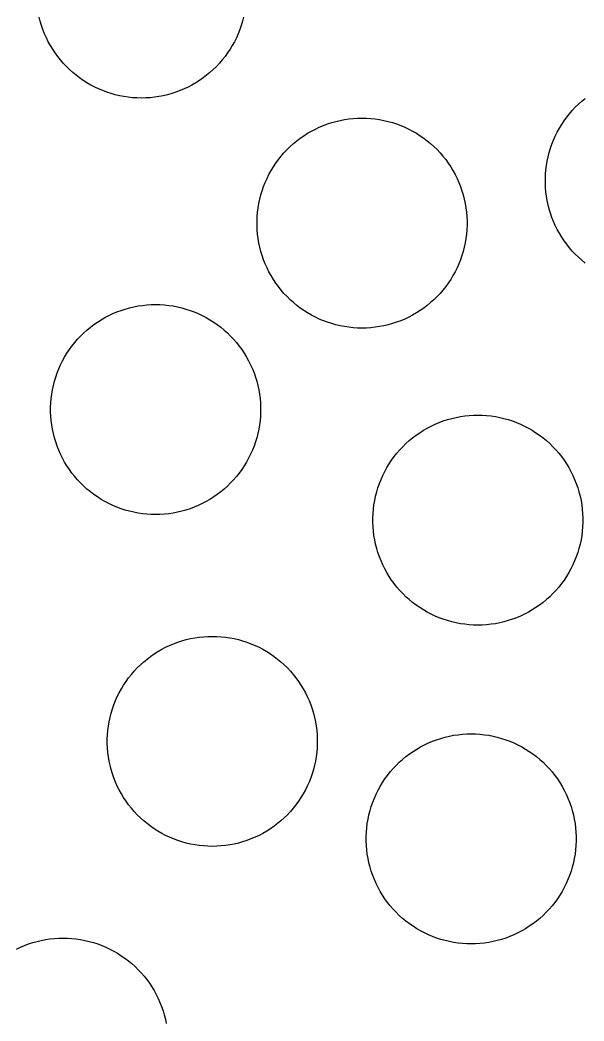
# Model space of a CAD drawing. Header units: metres. Extents: x -102 to 102, y -50 to 50.
# Drawn here: x -46.72 to -38.12, y -5.46 to 9.79 of the extents above; entities that cross this region are included whole.
import ezdxf

# ---------------------------------------------------------------- set-up
doc = ezdxf.new("R2010")
doc.units = ezdxf.units.M

msp = doc.modelspace()

# ---------------------------------------------------------------- linework, layer by layer
for p, q in [((-46.409, 9.7744), (-46.4256, 9.83929)), ((-46.3896, 9.71024), (-46.409, 9.7744)), ((-43.3268, 9.7744), (-43.3462, 9.71024)), ((-43.3102, 9.83929), (-43.3268, 9.7744)), ((-46.3675, 9.64694), (-46.3896, 9.71024)), ((-46.3429, 9.58464), (-46.3675, 9.64694)), ((-43.3682, 9.64694), (-43.3929, 9.58464)), ((-43.3462, 9.71024), (-43.3682, 9.64694)), ((-46.3156, 9.52342), (-46.3429, 9.58464)), ((-46.2858, 9.46339), (-46.3156, 9.52342)), ((-46.2535, 9.40466), (-46.2858, 9.46339)), ((-43.45, 9.46339), (-43.4822, 9.40466)), ((-43.4202, 9.52342), (-43.45, 9.46339)), ((-43.3929, 9.58464), (-43.4202, 9.52342)), ((-46.2188, 9.34734), (-46.2535, 9.40466)), ((-46.1817, 9.29152), (-46.2188, 9.34734)), ((-43.517, 9.34734), (-43.554, 9.29152)), ((-43.4822, 9.40466), (-43.517, 9.34734)), ((-46.1423, 9.2373), (-46.1817, 9.29152)), ((-46.1007, 9.18478), (-46.1423, 9.2373)), ((-46.0569, 9.13405), (-46.1007, 9.18478)), ((-43.6351, 9.18478), (-43.6788, 9.13405)), ((-43.5934, 9.2373), (-43.6351, 9.18478)), ((-43.554, 9.29152), (-43.5934, 9.2373)), ((-46.011, 9.08521), (-46.0569, 9.13405)), ((-45.9632, 9.03831), (-46.011, 9.08521)), ((-45.9134, 8.99347), (-45.9632, 9.03831)), ((-43.7726, 9.03831), (-43.8224, 8.99347)), ((-43.7247, 9.08521), (-43.7726, 9.03831)), ((-43.6788, 9.13405), (-43.7247, 9.08521)), ((-45.8617, 8.95076), (-45.9134, 8.99347)), ((-45.8083, 8.91023), (-45.8617, 8.95076)), ((-45.7533, 8.87199), (-45.8083, 8.91023)), ((-45.6967, 8.83607), (-45.7533, 8.87199)), ((-43.9825, 8.87199), (-44.039, 8.83607)), ((-43.9274, 8.91023), (-43.9825, 8.87199)), ((-43.8741, 8.95076), (-43.9274, 8.91023)), ((-43.8224, 8.99347), (-43.8741, 8.95076)), ((-45.6387, 8.80257), (-45.6967, 8.83607)), ((-45.5793, 8.77153), (-45.6387, 8.80257)), ((-45.5187, 8.743), (-45.5793, 8.77153)), ((-45.4569, 8.71703), (-45.5187, 8.743)), ((-45.3941, 8.69366), (-45.4569, 8.71703)), ((-44.2789, 8.71703), (-44.3417, 8.69366)), ((-44.2171, 8.743), (-44.2789, 8.71703)), ((-44.1565, 8.77153), (-44.2171, 8.743)), ((-44.0971, 8.80257), (-44.1565, 8.77153)), ((-44.039, 8.83607), (-44.0971, 8.80257)), ((-45.3303, 8.67296), (-45.3941, 8.69366)), ((-45.2658, 8.65492), (-45.3303, 8.67296)), ((-45.2005, 8.63963), (-45.2658, 8.65492)), ((-45.1347, 8.62708), (-45.2005, 8.63963)), ((-45.0684, 8.61728), (-45.1347, 8.62708)), ((-45.0018, 8.61028), (-45.0684, 8.61728)), ((-44.9349, 8.60606), (-45.0018, 8.61028)), ((-44.8679, 8.60466), (-44.9349, 8.60606)), ((-44.8009, 8.60606), (-44.8679, 8.60466)), ((-44.734, 8.61028), (-44.8009, 8.60606)), ((-44.6673, 8.61728), (-44.734, 8.61028)), ((-44.6011, 8.62708), (-44.6673, 8.61728)), ((-44.5352, 8.63963), (-44.6011, 8.62708)), ((-44.47, 8.65492), (-44.5352, 8.63963)), ((-44.4054, 8.67296), (-44.47, 8.65492)), ((-44.3417, 8.69366), (-44.4054, 8.67296)), ((-38.2081, 8.51019), (-38.1583, 8.55504)), ((-38.1583, 8.55504), (-38.1067, 8.59775)), ((-38.3457, 8.36372), (-38.3019, 8.41444)), ((-38.3019, 8.41444), (-38.256, 8.4633)), ((-38.256, 8.4633), (-38.2081, 8.51019)), ((-41.9681, 8.23024), (-41.9035, 8.24826)), ((-41.9035, 8.24826), (-41.8383, 8.26357)), ((-41.8383, 8.26357), (-41.7725, 8.27612)), ((-41.7725, 8.27612), (-41.7062, 8.28592)), ((-41.7062, 8.28592), (-41.6395, 8.29292)), ((-41.6395, 8.29292), (-41.5726, 8.29713)), ((-41.5726, 8.29713), (-41.5056, 8.29854)), ((-41.5056, 8.29854), (-41.4386, 8.29713)), ((-41.4386, 8.29713), (-41.3717, 8.29292)), ((-41.3717, 8.29292), (-41.3051, 8.28592)), ((-41.3051, 8.28592), (-41.2388, 8.27612)), ((-41.2388, 8.27612), (-41.173, 8.26357)), ((-41.173, 8.26357), (-41.1077, 8.24826)), ((-41.1077, 8.24826), (-41.0432, 8.23024)), ((-38.4638, 8.20116), (-38.4267, 8.25699)), ((-38.4267, 8.25699), (-38.3873, 8.3112)), ((-38.3873, 8.3112), (-38.3457, 8.36372)), ((-42.3345, 8.06712), (-42.2764, 8.10062)), ((-42.2764, 8.10062), (-42.217, 8.13167)), ((-42.217, 8.13167), (-42.1564, 8.1602)), ((-42.1564, 8.1602), (-42.0946, 8.18617)), ((-42.0946, 8.18617), (-42.0318, 8.20953)), ((-42.0318, 8.20953), (-41.9681, 8.23024)), ((-41.0432, 8.23024), (-40.9794, 8.20953)), ((-40.9794, 8.20953), (-40.9166, 8.18617)), ((-40.9166, 8.18617), (-40.8548, 8.1602)), ((-40.8548, 8.1602), (-40.7942, 8.13167)), ((-40.7942, 8.13167), (-40.7348, 8.10062)), ((-40.7348, 8.10062), (-40.6768, 8.06712)), ((-38.5606, 8.02509), (-38.5308, 8.08511)), ((-38.5308, 8.08511), (-38.4985, 8.14384)), ((-38.4985, 8.14384), (-38.4638, 8.20116)), ((-42.5511, 7.90973), (-42.4995, 7.95244)), ((-42.4995, 7.95244), (-42.4461, 7.99297)), ((-42.4461, 7.99297), (-42.3911, 8.0312)), ((-42.3911, 8.0312), (-42.3345, 8.06712)), ((-40.6768, 8.06712), (-40.6202, 8.0312)), ((-40.6202, 8.0312), (-40.5652, 7.99297)), ((-40.5652, 7.99297), (-40.5118, 7.95244)), ((-40.5118, 7.95244), (-40.4602, 7.90973)), ((-38.6125, 7.90155), (-38.5878, 7.96387)), ((-38.5878, 7.96387), (-38.5606, 8.02509)), ((-42.6947, 7.76913), (-42.6488, 7.81799)), ((-42.6488, 7.81799), (-42.6009, 7.86488)), ((-42.6009, 7.86488), (-42.5511, 7.90973)), ((-40.4602, 7.90973), (-40.4104, 7.86488)), ((-40.4104, 7.86488), (-40.3625, 7.81799)), ((-40.3625, 7.81799), (-40.3166, 7.76913)), ((-38.6539, 7.77411), (-38.6345, 7.83827)), ((-38.6345, 7.83827), (-38.6125, 7.90155)), ((-42.8195, 7.61168), (-42.7801, 7.66589)), ((-42.7801, 7.66589), (-42.7384, 7.71841)), ((-42.7384, 7.71841), (-42.6947, 7.76913)), ((-40.3166, 7.76913), (-40.2728, 7.71841)), ((-40.2728, 7.71841), (-40.2312, 7.66589)), ((-40.2312, 7.66589), (-40.1918, 7.61168)), ((-38.6957, 7.57758), (-38.6845, 7.64365)), ((-38.6845, 7.64365), (-38.6706, 7.7092)), ((-38.6706, 7.7092), (-38.6539, 7.77411)), ((-42.9236, 7.4398), (-42.8913, 7.49854)), ((-42.8913, 7.49854), (-42.8566, 7.55586)), ((-42.8566, 7.55586), (-42.8195, 7.61168)), ((-40.1918, 7.61168), (-40.1547, 7.55586)), ((-40.1547, 7.55586), (-40.12, 7.49854)), ((-40.12, 7.49854), (-40.0877, 7.4398)), ((-38.7097, 7.44431), (-38.7041, 7.51109)), ((-38.7041, 7.51109), (-38.6957, 7.57758)), ((-42.9806, 7.31856), (-42.9534, 7.37978)), ((-42.9534, 7.37978), (-42.9236, 7.4398)), ((-40.0877, 7.4398), (-40.0579, 7.37978)), ((-40.0579, 7.37978), (-40.0306, 7.31856)), ((-38.7125, 7.37735), (-38.7097, 7.44431)), ((-38.7125, 7.31033), (-38.7125, 7.37735)), ((-43.0467, 7.1288), (-43.0273, 7.19296)), ((-43.0273, 7.19296), (-43.0053, 7.25624)), ((-43.0053, 7.25624), (-42.9806, 7.31856)), ((-40.0306, 7.31856), (-40.006, 7.25624)), ((-40.006, 7.25624), (-39.9839, 7.19296)), ((-39.9839, 7.19296), (-39.9646, 7.1288)), ((-38.7097, 7.24338), (-38.7125, 7.31033)), ((-38.7041, 7.17659), (-38.7097, 7.24338)), ((-38.6957, 7.11011), (-38.7041, 7.17659)), ((-43.0773, 6.99834), (-43.0634, 7.06389)), ((-43.0634, 7.06389), (-43.0467, 7.1288)), ((-39.9646, 7.1288), (-39.9479, 7.06389)), ((-39.9479, 7.06389), (-39.934, 6.99834)), ((-38.6845, 7.04404), (-38.6957, 7.11011)), ((-38.6706, 6.97849), (-38.6845, 7.04404)), ((-43.1025, 6.799), (-43.0969, 6.86578)), ((-43.0969, 6.86578), (-43.0885, 6.93227)), ((-43.0885, 6.93227), (-43.0773, 6.99834)), ((-39.934, 6.99834), (-39.9228, 6.93227)), ((-39.9228, 6.93227), (-39.9144, 6.86578)), ((-39.9144, 6.86578), (-39.9088, 6.799)), ((-38.6539, 6.91357), (-38.6706, 6.97849)), ((-38.6345, 6.84941), (-38.6539, 6.91357)), ((-43.1053, 6.73204), (-43.1025, 6.799)), ((-43.1053, 6.66502), (-43.1053, 6.73204)), ((-39.9088, 6.799), (-39.906, 6.73204)), ((-39.906, 6.73204), (-39.906, 6.66502)), ((-38.6125, 6.78613), (-38.6345, 6.84941)), ((-38.5878, 6.72382), (-38.6125, 6.78613)), ((-38.5606, 6.6626), (-38.5878, 6.72382)), ((-43.1025, 6.59807), (-43.1053, 6.66502)), ((-43.0969, 6.53128), (-43.1025, 6.59807)), ((-39.9088, 6.59807), (-39.9144, 6.53128)), ((-39.906, 6.66502), (-39.9088, 6.59807)), ((-38.5308, 6.60257), (-38.5606, 6.6626)), ((-38.4985, 6.54384), (-38.5308, 6.60257)), ((-43.0885, 6.4648), (-43.0969, 6.53128)), ((-43.0773, 6.39873), (-43.0885, 6.4648)), ((-39.9228, 6.4648), (-39.934, 6.39873)), ((-39.9144, 6.53128), (-39.9228, 6.4648)), ((-38.4638, 6.48651), (-38.4985, 6.54384)), ((-38.4267, 6.43069), (-38.4638, 6.48651)), ((-38.3873, 6.37648), (-38.4267, 6.43069)), ((-43.0634, 6.33318), (-43.0773, 6.39873)), ((-43.0467, 6.26826), (-43.0634, 6.33318)), ((-43.0273, 6.2041), (-43.0467, 6.26826)), ((-39.9646, 6.26826), (-39.9839, 6.2041)), ((-39.9479, 6.33318), (-39.9646, 6.26826)), ((-39.934, 6.39873), (-39.9479, 6.33318)), ((-38.3457, 6.32396), (-38.3873, 6.37648)), ((-38.3019, 6.27324), (-38.3457, 6.32396)), ((-38.256, 6.22438), (-38.3019, 6.27324)), ((-43.0053, 6.14082), (-43.0273, 6.2041)), ((-42.9806, 6.07851), (-43.0053, 6.14082)), ((-40.006, 6.14082), (-40.0306, 6.07851)), ((-39.9839, 6.2041), (-40.006, 6.14082)), ((-38.2081, 6.17749), (-38.256, 6.22438)), ((-38.1583, 6.13264), (-38.2081, 6.17749)), ((-38.1067, 6.08994), (-38.1583, 6.13264)), ((-42.9534, 6.01729), (-42.9806, 6.07851)), ((-42.9236, 5.95726), (-42.9534, 6.01729)), ((-42.8913, 5.89853), (-42.9236, 5.95726)), ((-40.0877, 5.95726), (-40.12, 5.89853)), ((-40.0579, 6.01729), (-40.0877, 5.95726)), ((-40.0306, 6.07851), (-40.0579, 6.01729)), ((-42.8566, 5.84122), (-42.8913, 5.89853)), ((-42.8195, 5.78539), (-42.8566, 5.84122)), ((-40.1547, 5.84122), (-40.1918, 5.78539)), ((-40.12, 5.89853), (-40.1547, 5.84122)), ((-42.7801, 5.73117), (-42.8195, 5.78539)), ((-42.7384, 5.67865), (-42.7801, 5.73117)), ((-42.6947, 5.62793), (-42.7384, 5.67865)), ((-40.2728, 5.67865), (-40.3166, 5.62793)), ((-40.2312, 5.73117), (-40.2728, 5.67865)), ((-40.1918, 5.78539), (-40.2312, 5.73117)), ((-42.6488, 5.57907), (-42.6947, 5.62793)), ((-42.6009, 5.53218), (-42.6488, 5.57907)), ((-42.5511, 5.48734), (-42.6009, 5.53218)), ((-40.4104, 5.53218), (-40.4602, 5.48734)), ((-40.3625, 5.57907), (-40.4104, 5.53218)), ((-40.3166, 5.62793), (-40.3625, 5.57907)), ((-45.302, 5.31985), (-45.2402, 5.34583)), ((-45.2402, 5.34583), (-45.1774, 5.36919)), ((-45.1774, 5.36919), (-45.1137, 5.38989)), ((-45.1137, 5.38989), (-45.0491, 5.40791)), ((-45.0491, 5.40791), (-44.9839, 5.42322)), ((-44.9839, 5.42322), (-44.9181, 5.43578)), ((-44.9181, 5.43578), (-44.8518, 5.44557)), ((-44.8518, 5.44557), (-44.7851, 5.45258)), ((-44.7851, 5.45258), (-44.7182, 5.45677)), ((-44.7182, 5.45677), (-44.6512, 5.45818)), ((-44.6512, 5.45818), (-44.5842, 5.45677)), ((-44.5842, 5.45677), (-44.5173, 5.45258)), ((-44.5173, 5.45258), (-44.4507, 5.44557)), ((-44.4507, 5.44557), (-44.3844, 5.43578)), ((-44.3844, 5.43578), (-44.3186, 5.42322)), ((-44.3186, 5.42322), (-44.2533, 5.40791)), ((-44.2533, 5.40791), (-44.1888, 5.38989)), ((-44.1888, 5.38989), (-44.1251, 5.36919)), ((-44.1251, 5.36919), (-44.0622, 5.34583)), ((-44.0622, 5.34583), (-44.0005, 5.31985)), ((-42.4995, 5.44463), (-42.5511, 5.48734)), ((-42.4461, 5.4041), (-42.4995, 5.44463)), ((-42.3911, 5.36586), (-42.4461, 5.4041)), ((-42.3345, 5.32996), (-42.3911, 5.36586)), ((-40.6202, 5.36586), (-40.6768, 5.32996)), ((-40.5652, 5.4041), (-40.6202, 5.36586)), ((-40.5118, 5.44463), (-40.5652, 5.4041)), ((-40.4602, 5.48734), (-40.5118, 5.44463)), ((-45.5917, 5.1526), (-45.5367, 5.19086)), ((-45.5367, 5.19086), (-45.4801, 5.22676)), ((-45.4801, 5.22676), (-45.422, 5.26027)), ((-45.422, 5.26027), (-45.3627, 5.29132)), ((-45.3627, 5.29132), (-45.302, 5.31985)), ((-44.0005, 5.31985), (-43.9398, 5.29132)), ((-43.9398, 5.29132), (-43.8804, 5.26027)), ((-43.8804, 5.26027), (-43.8224, 5.22676)), ((-43.8224, 5.22676), (-43.7658, 5.19086)), ((-43.7658, 5.19086), (-43.7108, 5.1526)), ((-42.2764, 5.29645), (-42.3345, 5.32996)), ((-42.217, 5.2654), (-42.2764, 5.29645)), ((-42.1564, 5.23686), (-42.217, 5.2654)), ((-42.0946, 5.21089), (-42.1564, 5.23686)), ((-42.0318, 5.18753), (-42.0946, 5.21089)), ((-41.9681, 5.16682), (-42.0318, 5.18753)), ((-40.9794, 5.18753), (-41.0432, 5.16682)), ((-40.9166, 5.21089), (-40.9794, 5.18753)), ((-40.8548, 5.23686), (-40.9166, 5.21089)), ((-40.7942, 5.2654), (-40.8548, 5.23686)), ((-40.7348, 5.29645), (-40.7942, 5.2654)), ((-40.6768, 5.32996), (-40.7348, 5.29645)), ((-45.7465, 5.02454), (-45.6967, 5.06937)), ((-45.6967, 5.06937), (-45.6451, 5.11209)), ((-45.6451, 5.11209), (-45.5917, 5.1526)), ((-43.7108, 5.1526), (-43.6574, 5.11209)), ((-43.6574, 5.11209), (-43.6058, 5.06937)), ((-43.6058, 5.06937), (-43.556, 5.02454)), ((-41.9035, 5.1488), (-41.9681, 5.16682)), ((-41.8383, 5.1335), (-41.9035, 5.1488)), ((-41.7725, 5.12094), (-41.8383, 5.1335)), ((-41.7062, 5.11115), (-41.7725, 5.12094)), ((-41.6395, 5.10414), (-41.7062, 5.11115)), ((-41.5726, 5.09993), (-41.6395, 5.10414)), ((-41.5056, 5.09853), (-41.5726, 5.09993)), ((-41.4386, 5.09993), (-41.5056, 5.09853)), ((-41.3717, 5.10414), (-41.4386, 5.09993)), ((-41.3051, 5.11115), (-41.3717, 5.10414)), ((-41.2388, 5.12094), (-41.3051, 5.11115)), ((-41.173, 5.1335), (-41.2388, 5.12094)), ((-41.1077, 5.1488), (-41.173, 5.1335)), ((-41.0432, 5.16682), (-41.1077, 5.1488)), ((-45.8841, 4.87807), (-45.8403, 4.92879)), ((-45.8403, 4.92879), (-45.7944, 4.97765)), ((-45.7944, 4.97765), (-45.7465, 5.02454)), ((-43.556, 5.02454), (-43.5081, 4.97765)), ((-43.5081, 4.97765), (-43.4622, 4.92879)), ((-43.4622, 4.92879), (-43.4184, 4.87807)), ((-46.0022, 4.7155), (-45.9651, 4.77132)), ((-45.9651, 4.77132), (-45.9257, 4.82555)), ((-45.9257, 4.82555), (-45.8841, 4.87807)), ((-43.4184, 4.87807), (-43.3768, 4.82555)), ((-43.3768, 4.82555), (-43.3374, 4.77132)), ((-43.3374, 4.77132), (-43.3003, 4.7155)), ((-46.099, 4.53943), (-46.0692, 4.59946)), ((-46.0692, 4.59946), (-46.0369, 4.65819)), ((-46.0369, 4.65819), (-46.0022, 4.7155)), ((-43.3003, 4.7155), (-43.2656, 4.65819)), ((-43.2656, 4.65819), (-43.2333, 4.59946)), ((-43.2333, 4.59946), (-43.2035, 4.53943)), ((-46.1509, 4.41589), (-46.1262, 4.47821)), ((-46.1262, 4.47821), (-46.099, 4.53943)), ((-43.2035, 4.53943), (-43.1763, 4.47821)), ((-43.1763, 4.47821), (-43.1516, 4.41589)), ((-46.209, 4.22354), (-46.1923, 4.28845)), ((-46.1923, 4.28845), (-46.1729, 4.35262)), ((-46.1729, 4.35262), (-46.1509, 4.41589)), ((-43.1516, 4.41589), (-43.1295, 4.35262)), ((-43.1295, 4.35262), (-43.1102, 4.28845)), ((-43.1102, 4.28845), (-43.0935, 4.22354)), ((-46.2341, 4.09192), (-46.2229, 4.15799)), ((-46.2229, 4.15799), (-46.209, 4.22354)), ((-43.0935, 4.22354), (-43.0796, 4.15799)), ((-43.0796, 4.15799), (-43.0684, 4.09192)), ((-46.2481, 3.95865), (-46.2425, 4.02542)), ((-46.2425, 4.02542), (-46.2341, 4.09192)), ((-43.0684, 4.09192), (-43.06, 4.02542)), ((-43.06, 4.02542), (-43.0544, 3.95865)), ((-46.2509, 3.89169), (-46.2481, 3.95865)), ((-46.2509, 3.82468), (-46.2509, 3.89169)), ((-46.2481, 3.75772), (-46.2509, 3.82468)), ((-43.0544, 3.95865), (-43.0516, 3.89169)), ((-43.0516, 3.82468), (-43.0544, 3.75772)), ((-43.0516, 3.89169), (-43.0516, 3.82468)), ((-46.2425, 3.69093), (-46.2481, 3.75772)), ((-46.2341, 3.62445), (-46.2425, 3.69093)), ((-43.06, 3.69093), (-43.0684, 3.62445)), ((-43.0544, 3.75772), (-43.06, 3.69093)), ((-40.33, 3.66025), (-40.2672, 3.68361)), ((-40.2672, 3.68361), (-40.2035, 3.70432)), ((-40.2035, 3.70432), (-40.1389, 3.72235)), ((-40.1389, 3.72235), (-40.0737, 3.73764)), ((-40.0737, 3.73764), (-40.0079, 3.7502)), ((-40.0079, 3.7502), (-39.9416, 3.75999)), ((-39.9416, 3.75999), (-39.8749, 3.767)), ((-39.8749, 3.767), (-39.808, 3.77121)), ((-39.808, 3.77121), (-39.741, 3.77261)), ((-39.741, 3.77261), (-39.674, 3.77121)), ((-39.674, 3.77121), (-39.6072, 3.767)), ((-39.6072, 3.767), (-39.5405, 3.75999)), ((-39.5405, 3.75999), (-39.4742, 3.7502)), ((-39.4742, 3.7502), (-39.4084, 3.73764)), ((-39.4084, 3.73764), (-39.3431, 3.72235)), ((-39.3431, 3.72235), (-39.2786, 3.70432)), ((-39.2786, 3.70432), (-39.2149, 3.68361)), ((-39.2149, 3.68361), (-39.152, 3.66025)), ((-46.2229, 3.55836), (-46.2341, 3.62445)), ((-46.209, 3.49281), (-46.2229, 3.55836)), ((-43.0796, 3.55836), (-43.0935, 3.49281)), ((-43.0684, 3.62445), (-43.0796, 3.55836)), ((-40.6265, 3.50528), (-40.5699, 3.5412)), ((-40.5699, 3.5412), (-40.5118, 3.57471)), ((-40.5118, 3.57471), (-40.4525, 3.60574)), ((-40.4525, 3.60574), (-40.3918, 3.63428)), ((-40.3918, 3.63428), (-40.33, 3.66025)), ((-39.152, 3.66025), (-39.0903, 3.63428)), ((-39.0903, 3.63428), (-39.0296, 3.60574)), ((-39.0296, 3.60574), (-38.9702, 3.57471)), ((-38.9702, 3.57471), (-38.9122, 3.5412)), ((-38.9122, 3.5412), (-38.8556, 3.50528)), ((-46.1923, 3.4279), (-46.209, 3.49281)), ((-46.1729, 3.36375), (-46.1923, 3.4279)), ((-46.1509, 3.30046), (-46.1729, 3.36375)), ((-43.1295, 3.36375), (-43.1516, 3.30046)), ((-43.1102, 3.4279), (-43.1295, 3.36375)), ((-43.0935, 3.49281), (-43.1102, 3.4279)), ((-40.8363, 3.33896), (-40.7865, 3.3838)), ((-40.7865, 3.3838), (-40.7349, 3.42651)), ((-40.7349, 3.42651), (-40.6815, 3.46704)), ((-40.6815, 3.46704), (-40.6265, 3.50528)), ((-38.8556, 3.50528), (-38.8006, 3.46704)), ((-38.8006, 3.46704), (-38.7472, 3.42651)), ((-38.7472, 3.42651), (-38.6956, 3.3838)), ((-38.6956, 3.3838), (-38.6458, 3.33896)), ((-46.1262, 3.23816), (-46.1509, 3.30046)), ((-46.099, 3.17694), (-46.1262, 3.23816)), ((-43.1763, 3.23816), (-43.2035, 3.17694)), ((-43.1516, 3.30046), (-43.1763, 3.23816)), ((-40.9739, 3.19249), (-40.9301, 3.24323)), ((-40.9301, 3.24323), (-40.8842, 3.29207)), ((-40.8842, 3.29207), (-40.8363, 3.33896)), ((-38.6458, 3.33896), (-38.5979, 3.29207)), ((-38.5979, 3.29207), (-38.552, 3.24323)), ((-38.552, 3.24323), (-38.5082, 3.19249)), ((-46.0692, 3.11691), (-46.099, 3.17694)), ((-46.0369, 3.05818), (-46.0692, 3.11691)), ((-46.0022, 3.00085), (-46.0369, 3.05818)), ((-43.2656, 3.05818), (-43.3003, 3.00085)), ((-43.2333, 3.11691), (-43.2656, 3.05818)), ((-43.2035, 3.17694), (-43.2333, 3.11691)), ((-41.092, 3.02994), (-41.0549, 3.08575)), ((-41.0549, 3.08575), (-41.0155, 3.13997)), ((-41.0155, 3.13997), (-40.9739, 3.19249)), ((-38.5082, 3.19249), (-38.4666, 3.13997)), ((-38.4666, 3.13997), (-38.4272, 3.08575)), ((-38.4272, 3.08575), (-38.3901, 3.02994)), ((-45.9651, 2.94504), (-46.0022, 3.00085)), ((-45.9257, 2.89082), (-45.9651, 2.94504)), ((-43.3374, 2.94504), (-43.3768, 2.89082)), ((-43.3003, 3.00085), (-43.3374, 2.94504)), ((-41.1888, 2.85385), (-41.159, 2.91388)), ((-41.159, 2.91388), (-41.1267, 2.97261)), ((-41.1267, 2.97261), (-41.092, 3.02994)), ((-38.3901, 3.02994), (-38.3554, 2.97261)), ((-38.3554, 2.97261), (-38.3231, 2.91388)), ((-38.3231, 2.91388), (-38.2933, 2.85385)), ((-45.8841, 2.8383), (-45.9257, 2.89082)), ((-45.8403, 2.78757), (-45.8841, 2.8383)), ((-45.7944, 2.73872), (-45.8403, 2.78757)), ((-43.4622, 2.78757), (-43.5081, 2.73872)), ((-43.4184, 2.8383), (-43.4622, 2.78757)), ((-43.3768, 2.89082), (-43.4184, 2.8383)), ((-41.2407, 2.73033), (-41.216, 2.79263)), ((-41.216, 2.79263), (-41.1888, 2.85385)), ((-38.2933, 2.85385), (-38.2661, 2.79263)), ((-38.2661, 2.79263), (-38.2414, 2.73033)), ((-45.7465, 2.69183), (-45.7944, 2.73872)), ((-45.6967, 2.64699), (-45.7465, 2.69183)), ((-45.6451, 2.60428), (-45.6967, 2.64699)), ((-45.5917, 2.56375), (-45.6451, 2.60428)), ((-43.6574, 2.60428), (-43.7108, 2.56375)), ((-43.6058, 2.64699), (-43.6574, 2.60428)), ((-43.556, 2.69183), (-43.6058, 2.64699)), ((-43.5081, 2.73872), (-43.556, 2.69183)), ((-41.2988, 2.53798), (-41.2821, 2.60289)), ((-41.2821, 2.60289), (-41.2627, 2.66704)), ((-41.2627, 2.66704), (-41.2407, 2.73033)), ((-38.2414, 2.73033), (-38.2193, 2.66704)), ((-38.2193, 2.66704), (-38.2, 2.60289)), ((-38.2, 2.60289), (-38.1833, 2.53798)), ((-45.5367, 2.52551), (-45.5917, 2.56375)), ((-45.4801, 2.48959), (-45.5367, 2.52551)), ((-45.422, 2.45609), (-45.4801, 2.48959)), ((-45.3627, 2.42505), (-45.422, 2.45609)), ((-43.8804, 2.45609), (-43.9398, 2.42505)), ((-43.8224, 2.48959), (-43.8804, 2.45609)), ((-43.7658, 2.52551), (-43.8224, 2.48959)), ((-43.7108, 2.56375), (-43.7658, 2.52551)), ((-41.3239, 2.40634), (-41.3127, 2.47243)), ((-41.3127, 2.47243), (-41.2988, 2.53798)), ((-38.1833, 2.53798), (-38.1694, 2.47243)), ((-38.1694, 2.47243), (-38.1582, 2.40634)), ((-45.302, 2.39651), (-45.3627, 2.42505)), ((-45.2402, 2.37054), (-45.302, 2.39651)), ((-45.1774, 2.34718), (-45.2402, 2.37054)), ((-45.1137, 2.32648), (-45.1774, 2.34718)), ((-45.0491, 2.30844), (-45.1137, 2.32648)), ((-44.9839, 2.29315), (-45.0491, 2.30844)), ((-44.9181, 2.28059), (-44.9839, 2.29315)), ((-44.3186, 2.29315), (-44.3844, 2.28059)), ((-44.2533, 2.30844), (-44.3186, 2.29315)), ((-44.1888, 2.32648), (-44.2533, 2.30844)), ((-44.1251, 2.34718), (-44.1888, 2.32648)), ((-44.0622, 2.37054), (-44.1251, 2.34718)), ((-44.0005, 2.39651), (-44.0622, 2.37054)), ((-43.9398, 2.42505), (-44.0005, 2.39651)), ((-41.3379, 2.27307), (-41.3323, 2.33986)), ((-41.3323, 2.33986), (-41.3239, 2.40634)), ((-38.1582, 2.40634), (-38.1498, 2.33986)), ((-38.1498, 2.33986), (-38.1442, 2.27307)), ((-44.8518, 2.2708), (-44.9181, 2.28059)), ((-44.7851, 2.26379), (-44.8518, 2.2708)), ((-44.7182, 2.25958), (-44.7851, 2.26379)), ((-44.6512, 2.25818), (-44.7182, 2.25958)), ((-44.5842, 2.25958), (-44.6512, 2.25818)), ((-44.5173, 2.26379), (-44.5842, 2.25958)), ((-44.4507, 2.2708), (-44.5173, 2.26379)), ((-44.3844, 2.28059), (-44.4507, 2.2708)), ((-41.3407, 2.20612), (-41.3379, 2.27307)), ((-41.3407, 2.1391), (-41.3407, 2.20612)), ((-41.3379, 2.07214), (-41.3407, 2.1391)), ((-38.1442, 2.27307), (-38.1414, 2.20612)), ((-38.1414, 2.1391), (-38.1442, 2.07214)), ((-38.1414, 2.20612), (-38.1414, 2.1391)), ((-41.3323, 2.00537), (-41.3379, 2.07214)), ((-41.3239, 1.93887), (-41.3323, 2.00537)), ((-38.1498, 2.00537), (-38.1582, 1.93887)), ((-38.1442, 2.07214), (-38.1498, 2.00537)), ((-41.3127, 1.8728), (-41.3239, 1.93887)), ((-41.2988, 1.80725), (-41.3127, 1.8728)), ((-38.1694, 1.8728), (-38.1833, 1.80725)), ((-38.1582, 1.93887), (-38.1694, 1.8728)), ((-41.2821, 1.74234), (-41.2988, 1.80725)), ((-41.2627, 1.67818), (-41.2821, 1.74234)), ((-41.2407, 1.6149), (-41.2627, 1.67818)), ((-38.2193, 1.67818), (-38.2414, 1.6149)), ((-38.2, 1.74234), (-38.2193, 1.67818)), ((-38.1833, 1.80725), (-38.2, 1.74234)), ((-41.216, 1.55258), (-41.2407, 1.6149)), ((-41.1888, 1.49136), (-41.216, 1.55258)), ((-38.2661, 1.55258), (-38.2933, 1.49136)), ((-38.2414, 1.6149), (-38.2661, 1.55258)), ((-41.159, 1.43134), (-41.1888, 1.49136)), ((-41.1267, 1.3726), (-41.159, 1.43134)), ((-38.3231, 1.43134), (-38.3554, 1.3726)), ((-38.2933, 1.49136), (-38.3231, 1.43134)), ((-41.092, 1.31529), (-41.1267, 1.3726)), ((-41.0549, 1.25948), (-41.092, 1.31529)), ((-41.0155, 1.20525), (-41.0549, 1.25948)), ((-38.4272, 1.25948), (-38.4666, 1.20525)), ((-38.3901, 1.31529), (-38.4272, 1.25948)), ((-38.3554, 1.3726), (-38.3901, 1.31529)), ((-40.9739, 1.15273), (-41.0155, 1.20525)), ((-40.9301, 1.10201), (-40.9739, 1.15273)), ((-40.8842, 1.05315), (-40.9301, 1.10201)), ((-38.552, 1.10201), (-38.5979, 1.05315)), ((-38.5082, 1.15273), (-38.552, 1.10201)), ((-38.4666, 1.20525), (-38.5082, 1.15273)), ((-40.8363, 1.00626), (-40.8842, 1.05315)), ((-40.7865, 0.96143), (-40.8363, 1.00626)), ((-40.7349, 0.9187), (-40.7865, 0.96143)), ((-40.6815, 0.87819), (-40.7349, 0.9187)), ((-38.7472, 0.9187), (-38.8006, 0.87819)), ((-38.6956, 0.96143), (-38.7472, 0.9187)), ((-38.6458, 1.00626), (-38.6956, 0.96143)), ((-38.5979, 1.05315), (-38.6458, 1.00626)), ((-40.6265, 0.83993), (-40.6815, 0.87819)), ((-40.5699, 0.80403), (-40.6265, 0.83993)), ((-40.5118, 0.77052), (-40.5699, 0.80403)), ((-40.4525, 0.73947), (-40.5118, 0.77052)), ((-38.9702, 0.77052), (-39.0296, 0.73947)), ((-38.9122, 0.80403), (-38.9702, 0.77052)), ((-38.8556, 0.83993), (-38.9122, 0.80403)), ((-38.8006, 0.87819), (-38.8556, 0.83993)), ((-40.3918, 0.71094), (-40.4525, 0.73947)), ((-40.33, 0.68497), (-40.3918, 0.71094)), ((-40.2672, 0.66161), (-40.33, 0.68497)), ((-40.2035, 0.6409), (-40.2672, 0.66161)), ((-40.1389, 0.62288), (-40.2035, 0.6409)), ((-40.0737, 0.60757), (-40.1389, 0.62288)), ((-39.3431, 0.62288), (-39.4084, 0.60757)), ((-39.2786, 0.6409), (-39.3431, 0.62288)), ((-39.2149, 0.66161), (-39.2786, 0.6409)), ((-39.152, 0.68497), (-39.2149, 0.66161)), ((-39.0903, 0.71094), (-39.152, 0.68497)), ((-39.0296, 0.73947), (-39.0903, 0.71094)), ((-40.0079, 0.59502), (-40.0737, 0.60757)), ((-39.9416, 0.58522), (-40.0079, 0.59502)), ((-39.8749, 0.57822), (-39.9416, 0.58522)), ((-39.808, 0.57402), (-39.8749, 0.57822)), ((-39.741, 0.57262), (-39.808, 0.57402)), ((-39.674, 0.57402), (-39.741, 0.57262)), ((-39.6072, 0.57822), (-39.674, 0.57402)), ((-39.5405, 0.58522), (-39.6072, 0.57822)), ((-39.4742, 0.59502), (-39.5405, 0.58522)), ((-39.4084, 0.60757), (-39.4742, 0.59502)), ((-44.3759, 0.28947), (-44.3131, 0.31284)), ((-44.3131, 0.31284), (-44.2494, 0.33354)), ((-44.2494, 0.33354), (-44.1848, 0.35156)), ((-44.1848, 0.35156), (-44.1196, 0.36687)), ((-44.1196, 0.36687), (-44.0538, 0.37943)), ((-44.0538, 0.37943), (-43.9875, 0.38922)), ((-43.9875, 0.38922), (-43.9208, 0.39622)), ((-43.9208, 0.39622), (-43.8539, 0.40044)), ((-43.8539, 0.40044), (-43.7869, 0.40184)), ((-43.7869, 0.40184), (-43.7199, 0.40044)), ((-43.7199, 0.40044), (-43.6531, 0.39622)), ((-43.6531, 0.39622), (-43.5864, 0.38922)), ((-43.5864, 0.38922), (-43.5201, 0.37943)), ((-43.5201, 0.37943), (-43.4543, 0.36687)), ((-43.4543, 0.36687), (-43.389, 0.35156)), ((-43.389, 0.35156), (-43.3245, 0.33354)), ((-43.3245, 0.33354), (-43.2608, 0.31284)), ((-43.2608, 0.31284), (-43.1979, 0.28947)), ((-44.6724, 0.13451), (-44.6158, 0.17042)), ((-44.6158, 0.17042), (-44.5578, 0.20393)), ((-44.5578, 0.20393), (-44.4984, 0.23497)), ((-44.4984, 0.23497), (-44.4377, 0.2635)), ((-44.4377, 0.2635), (-44.3759, 0.28947)), ((-43.1979, 0.28947), (-43.1362, 0.2635)), ((-43.1362, 0.2635), (-43.0755, 0.23497)), ((-43.0755, 0.23497), (-43.0161, 0.20393)), ((-43.0161, 0.20393), (-42.9581, 0.17042)), ((-42.9581, 0.17042), (-42.9015, 0.13451)), ((-44.8822, -0.0318), (-44.8324, 0.01303)), ((-44.8324, 0.01303), (-44.7808, 0.05574)), ((-44.7808, 0.05574), (-44.7274, 0.09627)), ((-44.7274, 0.09627), (-44.6724, 0.13451)), ((-42.9015, 0.13451), (-42.8465, 0.09627)), ((-42.8465, 0.09627), (-42.7931, 0.05574)), ((-42.7931, 0.05574), (-42.7415, 0.01303)), ((-42.7415, 0.01303), (-42.6917, -0.0318)), ((-45.0198, -0.17827), (-44.976, -0.12753)), ((-44.976, -0.12753), (-44.9301, -0.07869)), ((-44.9301, -0.07869), (-44.8822, -0.0318)), ((-42.6917, -0.0318), (-42.6438, -0.07869)), ((-42.6438, -0.07869), (-42.5979, -0.12753)), ((-42.5979, -0.12753), (-42.5541, -0.17827)), ((-45.1379, -0.34082), (-45.1008, -0.285)), ((-45.1008, -0.285), (-45.0614, -0.23079)), ((-45.0614, -0.23079), (-45.0198, -0.17827)), ((-42.5541, -0.17827), (-42.5125, -0.23079)), ((-42.5125, -0.23079), (-42.4731, -0.285)), ((-42.4731, -0.285), (-42.436, -0.34082)), ((-45.2347, -0.51691), (-45.2049, -0.45688)), ((-45.2049, -0.45688), (-45.1726, -0.39815)), ((-45.1726, -0.39815), (-45.1379, -0.34082)), ((-42.436, -0.34082), (-42.4013, -0.39815)), ((-42.4013, -0.39815), (-42.369, -0.45688)), ((-42.369, -0.45688), (-42.3392, -0.51691)), ((-45.2866, -0.64043), (-45.2619, -0.57812)), ((-45.2619, -0.57812), (-45.2347, -0.51691)), ((-42.3392, -0.51691), (-42.312, -0.57812)), ((-42.312, -0.57812), (-42.2873, -0.64043)), ((-45.328, -0.76788), (-45.3086, -0.70372)), ((-45.3086, -0.70372), (-45.2866, -0.64043)), ((-42.2873, -0.64043), (-42.2653, -0.70372)), ((-42.2653, -0.70372), (-42.2459, -0.76788)), ((-45.3698, -0.96442), (-45.3586, -0.89835)), ((-45.3586, -0.89835), (-45.3447, -0.83279)), ((-45.3447, -0.83279), (-45.328, -0.76788)), ((-42.2459, -0.76788), (-42.2292, -0.83279)), ((-42.2292, -0.83279), (-42.2153, -0.89835)), ((-42.2153, -0.89835), (-42.2041, -0.96442)), ((-45.3838, -1.09769), (-45.3782, -1.0309)), ((-45.3782, -1.0309), (-45.3698, -0.96442)), ((-42.2041, -0.96442), (-42.1957, -1.0309)), ((-42.1957, -1.0309), (-42.1901, -1.09769)), ((-45.3866, -1.16464), (-45.3838, -1.09769)), ((-45.3866, -1.23166), (-45.3866, -1.16464)), ((-42.1901, -1.09769), (-42.1873, -1.16464)), ((-42.1873, -1.16464), (-42.1873, -1.23166)), ((-40.4936, -1.22238), (-40.4318, -1.19641)), ((-40.4318, -1.19641), (-40.369, -1.17305)), ((-40.369, -1.17305), (-40.3052, -1.15234)), ((-40.3052, -1.15234), (-40.2407, -1.13432)), ((-40.2407, -1.13432), (-40.1754, -1.11902)), ((-40.1754, -1.11902), (-40.1096, -1.10646)), ((-40.1096, -1.10646), (-40.0433, -1.09668)), ((-40.0433, -1.09668), (-39.9767, -1.08968)), ((-39.9767, -1.08968), (-39.9098, -1.08546)), ((-39.9098, -1.08546), (-39.8428, -1.08406)), ((-39.8428, -1.08406), (-39.7758, -1.08546)), ((-39.7758, -1.08546), (-39.7089, -1.08968)), ((-39.7089, -1.08968), (-39.6422, -1.09668)), ((-39.6422, -1.09668), (-39.5759, -1.10646)), ((-39.5759, -1.10646), (-39.5101, -1.11902)), ((-39.5101, -1.11902), (-39.4449, -1.13432)), ((-39.4449, -1.13432), (-39.3803, -1.15234)), ((-39.3803, -1.15234), (-39.3166, -1.17305)), ((-39.3166, -1.17305), (-39.2538, -1.19641)), ((-39.2538, -1.19641), (-39.192, -1.22238)), ((-45.3838, -1.29861), (-45.3866, -1.23166)), ((-45.3782, -1.36539), (-45.3838, -1.29861)), ((-45.3698, -1.43188), (-45.3782, -1.36539)), ((-42.1957, -1.36539), (-42.2041, -1.43188)), ((-42.1901, -1.29861), (-42.1957, -1.36539)), ((-42.1873, -1.23166), (-42.1901, -1.29861)), ((-40.7832, -1.38963), (-40.7282, -1.35138)), ((-40.7282, -1.35138), (-40.6716, -1.31548)), ((-40.6716, -1.31548), (-40.6136, -1.28197)), ((-40.6136, -1.28197), (-40.5542, -1.25092)), ((-40.5542, -1.25092), (-40.4936, -1.22238)), ((-39.192, -1.22238), (-39.1314, -1.25092)), ((-39.1314, -1.25092), (-39.072, -1.28197)), ((-39.072, -1.28197), (-39.0139, -1.31548)), ((-39.0139, -1.31548), (-38.9574, -1.35138)), ((-38.9574, -1.35138), (-38.9023, -1.38963)), ((-45.3586, -1.49796), (-45.3698, -1.43188)), ((-45.3447, -1.56351), (-45.3586, -1.49796)), ((-42.2153, -1.49796), (-42.2292, -1.56351)), ((-42.2041, -1.43188), (-42.2153, -1.49796)), ((-40.9859, -1.56459), (-40.938, -1.5177)), ((-40.938, -1.5177), (-40.8882, -1.47287)), ((-40.8882, -1.47287), (-40.8366, -1.43015)), ((-40.8366, -1.43015), (-40.7832, -1.38963)), ((-38.9023, -1.38963), (-38.8489, -1.43015)), ((-38.8489, -1.43015), (-38.7973, -1.47287)), ((-38.7973, -1.47287), (-38.7475, -1.5177)), ((-38.7475, -1.5177), (-38.6996, -1.56459)), ((-45.328, -1.62842), (-45.3447, -1.56351)), ((-45.3086, -1.69258), (-45.328, -1.62842)), ((-42.2459, -1.62842), (-42.2653, -1.69258)), ((-42.2292, -1.56351), (-42.2459, -1.62842)), ((-41.1172, -1.71671), (-41.0756, -1.66418)), ((-41.0756, -1.66418), (-41.0318, -1.61345)), ((-41.0318, -1.61345), (-40.9859, -1.56459)), ((-38.6996, -1.56459), (-38.6537, -1.61345)), ((-38.6537, -1.61345), (-38.61, -1.66418)), ((-38.61, -1.66418), (-38.5683, -1.71671)), ((-45.2866, -1.75586), (-45.3086, -1.69258)), ((-45.2619, -1.81818), (-45.2866, -1.75586)), ((-45.2347, -1.87939), (-45.2619, -1.81818)), ((-42.312, -1.81818), (-42.3392, -1.87939)), ((-42.2873, -1.75586), (-42.312, -1.81818)), ((-42.2653, -1.69258), (-42.2873, -1.75586)), ((-41.2284, -1.88406), (-41.1937, -1.82674)), ((-41.1937, -1.82674), (-41.1566, -1.77092)), ((-41.1566, -1.77092), (-41.1172, -1.71671)), ((-38.5683, -1.71671), (-38.5289, -1.77092)), ((-38.5289, -1.77092), (-38.4919, -1.82674)), ((-38.4919, -1.82674), (-38.4571, -1.88406)), ((-45.2049, -1.93942), (-45.2347, -1.87939)), ((-45.1726, -1.99815), (-45.2049, -1.93942)), ((-42.369, -1.93942), (-42.4013, -1.99815)), ((-42.3392, -1.87939), (-42.369, -1.93942)), ((-41.2905, -2.00281), (-41.2607, -1.94278)), ((-41.2607, -1.94278), (-41.2284, -1.88406)), ((-38.4571, -1.88406), (-38.4249, -1.94278)), ((-38.4249, -1.94278), (-38.3951, -2.00281)), ((-45.1379, -2.05547), (-45.1726, -1.99815)), ((-45.1008, -2.1113), (-45.1379, -2.05547)), ((-45.0614, -2.16551), (-45.1008, -2.1113)), ((-42.4731, -2.1113), (-42.5125, -2.16551)), ((-42.436, -2.05547), (-42.4731, -2.1113)), ((-42.4013, -1.99815), (-42.436, -2.05547)), ((-41.3645, -2.18964), (-41.3424, -2.12634)), ((-41.3424, -2.12634), (-41.3177, -2.06403)), ((-41.3177, -2.06403), (-41.2905, -2.00281)), ((-38.3951, -2.00281), (-38.3678, -2.06403)), ((-38.3678, -2.06403), (-38.3431, -2.12634)), ((-38.3431, -2.12634), (-38.3211, -2.18964)), ((-45.0198, -2.21803), (-45.0614, -2.16551)), ((-44.976, -2.26875), (-45.0198, -2.21803)), ((-44.9301, -2.31761), (-44.976, -2.26875)), ((-42.5979, -2.26875), (-42.6438, -2.31761)), ((-42.5541, -2.21803), (-42.5979, -2.26875)), ((-42.5125, -2.16551), (-42.5541, -2.21803)), ((-41.4005, -2.3187), (-41.3838, -2.25378)), ((-41.3838, -2.25378), (-41.3645, -2.18964)), ((-38.3211, -2.18964), (-38.3017, -2.25378)), ((-38.3017, -2.25378), (-38.285, -2.3187)), ((-44.8822, -2.3645), (-44.9301, -2.31761)), ((-44.8324, -2.40935), (-44.8822, -2.3645)), ((-44.7808, -2.45206), (-44.8324, -2.40935)), ((-42.7415, -2.40935), (-42.7931, -2.45206)), ((-42.6917, -2.3645), (-42.7415, -2.40935)), ((-42.6438, -2.31761), (-42.6917, -2.3645)), ((-41.4256, -2.45032), (-41.4144, -2.38425)), ((-41.4144, -2.38425), (-41.4005, -2.3187)), ((-38.285, -2.3187), (-38.2711, -2.38425)), ((-38.2711, -2.38425), (-38.2599, -2.45032)), ((-44.7274, -2.49257), (-44.7808, -2.45206)), ((-44.6724, -2.53082), (-44.7274, -2.49257)), ((-44.6158, -2.56673), (-44.6724, -2.53082)), ((-44.5578, -2.60023), (-44.6158, -2.56673)), ((-42.9581, -2.56673), (-43.0161, -2.60023)), ((-42.9015, -2.53082), (-42.9581, -2.56673)), ((-42.8465, -2.49257), (-42.9015, -2.53082)), ((-42.7931, -2.45206), (-42.8465, -2.49257)), ((-41.4424, -2.65054), (-41.4396, -2.58359)), ((-41.4396, -2.58359), (-41.434, -2.51682)), ((-41.434, -2.51682), (-41.4256, -2.45032)), ((-38.2599, -2.45032), (-38.2515, -2.51682)), ((-38.2515, -2.51682), (-38.2459, -2.58359)), ((-38.2459, -2.58359), (-38.2431, -2.65054)), ((-44.4984, -2.63129), (-44.5578, -2.60023)), ((-44.4377, -2.65982), (-44.4984, -2.63129)), ((-44.3759, -2.68579), (-44.4377, -2.65982)), ((-44.3131, -2.70915), (-44.3759, -2.68579)), ((-44.2494, -2.72986), (-44.3131, -2.70915)), ((-44.1848, -2.74788), (-44.2494, -2.72986)), ((-43.3245, -2.72986), (-43.389, -2.74788)), ((-43.2608, -2.70915), (-43.3245, -2.72986)), ((-43.1979, -2.68579), (-43.2608, -2.70915)), ((-43.1362, -2.65982), (-43.1979, -2.68579)), ((-43.0755, -2.63129), (-43.1362, -2.65982)), ((-43.0161, -2.60023), (-43.0755, -2.63129)), ((-41.4424, -2.71756), (-41.4424, -2.65054)), ((-41.4396, -2.78452), (-41.4424, -2.71756)), ((-38.2431, -2.71756), (-38.2459, -2.78452)), ((-38.2431, -2.65054), (-38.2431, -2.71756)), ((-44.1196, -2.76318), (-44.1848, -2.74788)), ((-44.0538, -2.77574), (-44.1196, -2.76318)), ((-43.9875, -2.78554), (-44.0538, -2.77574)), ((-43.9208, -2.79254), (-43.9875, -2.78554)), ((-43.8539, -2.79675), (-43.9208, -2.79254)), ((-43.7869, -2.79814), (-43.8539, -2.79675)), ((-43.7199, -2.79675), (-43.7869, -2.79814)), ((-43.6531, -2.79254), (-43.7199, -2.79675)), ((-43.5864, -2.78554), (-43.6531, -2.79254)), ((-43.5201, -2.77574), (-43.5864, -2.78554)), ((-43.4543, -2.76318), (-43.5201, -2.77574)), ((-43.389, -2.74788), (-43.4543, -2.76318)), ((-41.434, -2.8513), (-41.4396, -2.78452)), ((-41.4256, -2.91779), (-41.434, -2.8513)), ((-38.2515, -2.8513), (-38.2599, -2.91779)), ((-38.2459, -2.78452), (-38.2515, -2.8513)), ((-41.4144, -2.98387), (-41.4256, -2.91779)), ((-41.4005, -3.04942), (-41.4144, -2.98387)), ((-41.3838, -3.11433), (-41.4005, -3.04942)), ((-38.285, -3.04942), (-38.3017, -3.11433)), ((-38.2711, -2.98387), (-38.285, -3.04942)), ((-38.2599, -2.91779), (-38.2711, -2.98387)), ((-41.3645, -3.17848), (-41.3838, -3.11433)), ((-41.3424, -3.24178), (-41.3645, -3.17848)), ((-38.3211, -3.17848), (-38.3431, -3.24178)), ((-38.3017, -3.11433), (-38.3211, -3.17848)), ((-41.3177, -3.30408), (-41.3424, -3.24178)), ((-41.2905, -3.36531), (-41.3177, -3.30408)), ((-38.3678, -3.30408), (-38.3951, -3.36531)), ((-38.3431, -3.24178), (-38.3678, -3.30408)), ((-41.2607, -3.42532), (-41.2905, -3.36531)), ((-41.2284, -3.48405), (-41.2607, -3.42532)), ((-41.1937, -3.54138), (-41.2284, -3.48405)), ((-38.4571, -3.48405), (-38.4919, -3.54138)), ((-38.4249, -3.42532), (-38.4571, -3.48405)), ((-38.3951, -3.36531), (-38.4249, -3.42532)), ((-41.1566, -3.5972), (-41.1937, -3.54138)), ((-41.1172, -3.65141), (-41.1566, -3.5972)), ((-41.0756, -3.70393), (-41.1172, -3.65141)), ((-38.5683, -3.65141), (-38.61, -3.70393)), ((-38.5289, -3.5972), (-38.5683, -3.65141)), ((-38.4919, -3.54138), (-38.5289, -3.5972)), ((-41.0318, -3.75467), (-41.0756, -3.70393)), ((-40.9859, -3.80351), (-41.0318, -3.75467)), ((-40.938, -3.8504), (-40.9859, -3.80351)), ((-38.6996, -3.80351), (-38.7475, -3.8504)), ((-38.6537, -3.75467), (-38.6996, -3.80351)), ((-38.61, -3.70393), (-38.6537, -3.75467)), ((-40.8882, -3.89525), (-40.938, -3.8504)), ((-40.8366, -3.93797), (-40.8882, -3.89525)), ((-40.7832, -3.97849), (-40.8366, -3.93797)), ((-38.8489, -3.93797), (-38.9023, -3.97849)), ((-38.7973, -3.89525), (-38.8489, -3.93797)), ((-38.7475, -3.8504), (-38.7973, -3.89525)), ((-40.7282, -4.01674), (-40.7832, -3.97849)), ((-40.6716, -4.05264), (-40.7282, -4.01674)), ((-40.6136, -4.08615), (-40.6716, -4.05264)), ((-40.5542, -4.1172), (-40.6136, -4.08615)), ((-40.4936, -4.14574), (-40.5542, -4.1172)), ((-39.1314, -4.1172), (-39.192, -4.14574)), ((-39.072, -4.08615), (-39.1314, -4.1172)), ((-39.0139, -4.05264), (-39.072, -4.08615)), ((-38.9574, -4.01674), (-39.0139, -4.05264)), ((-38.9023, -3.97849), (-38.9574, -4.01674)), ((-46.5859, -4.28584), (-46.5222, -4.26512)), ((-46.5222, -4.26512), (-46.4577, -4.2471)), ((-46.4577, -4.2471), (-46.3924, -4.2318)), ((-46.3924, -4.2318), (-46.3266, -4.21924)), ((-46.3266, -4.21924), (-46.2603, -4.20946)), ((-46.2603, -4.20946), (-46.1936, -4.20245)), ((-46.1936, -4.20245), (-46.1268, -4.19824)), ((-46.1268, -4.19824), (-46.0598, -4.19684)), ((-46.0598, -4.19684), (-45.9928, -4.19824)), ((-45.9928, -4.19824), (-45.9259, -4.20245)), ((-45.9259, -4.20245), (-45.8592, -4.20946)), ((-45.8592, -4.20946), (-45.7929, -4.21924)), ((-45.7929, -4.21924), (-45.7271, -4.2318)), ((-45.7271, -4.2318), (-45.6618, -4.2471)), ((-45.6618, -4.2471), (-45.5973, -4.26512)), ((-45.5973, -4.26512), (-45.5336, -4.28584)), ((-40.4318, -4.17171), (-40.4936, -4.14574)), ((-40.369, -4.19505), (-40.4318, -4.17171)), ((-40.3052, -4.21577), (-40.369, -4.19505)), ((-40.2407, -4.2338), (-40.3052, -4.21577)), ((-40.1754, -4.2491), (-40.2407, -4.2338)), ((-40.1096, -4.26166), (-40.1754, -4.2491)), ((-40.0433, -4.27144), (-40.1096, -4.26166)), ((-39.5759, -4.26166), (-39.6422, -4.27144)), ((-39.5101, -4.2491), (-39.5759, -4.26166)), ((-39.4449, -4.2338), (-39.5101, -4.2491)), ((-39.3803, -4.21577), (-39.4449, -4.2338)), ((-39.3166, -4.19505), (-39.3803, -4.21577)), ((-39.2538, -4.17171), (-39.3166, -4.19505)), ((-39.192, -4.14574), (-39.2538, -4.17171)), ((-46.7712, -4.36369), (-46.7105, -4.33516)), ((-46.7105, -4.33516), (-46.6488, -4.3092)), ((-46.6488, -4.3092), (-46.5859, -4.28584)), ((-45.5336, -4.28584), (-45.4708, -4.3092)), ((-45.4708, -4.3092), (-45.409, -4.33516)), ((-45.409, -4.33516), (-45.3483, -4.36369)), ((-45.3483, -4.36369), (-45.289, -4.39474)), ((-45.289, -4.39474), (-45.2309, -4.42825)), ((-39.9767, -4.27844), (-40.0433, -4.27144)), ((-39.9098, -4.28265), (-39.9767, -4.27844)), ((-39.8428, -4.28406), (-39.9098, -4.28265)), ((-39.7758, -4.28265), (-39.8428, -4.28406)), ((-39.7089, -4.27844), (-39.7758, -4.28265)), ((-39.6422, -4.27144), (-39.7089, -4.27844)), ((-45.2309, -4.42825), (-45.1743, -4.46417)), ((-45.1743, -4.46417), (-45.1193, -4.50241)), ((-45.1193, -4.50241), (-45.0659, -4.54292)), ((-45.0659, -4.54292), (-45.0143, -4.58565)), ((-45.0143, -4.58565), (-44.9645, -4.63049)), ((-44.9645, -4.63049), (-44.9166, -4.67738)), ((-44.9166, -4.67738), (-44.8707, -4.72623)), ((-44.8707, -4.72623), (-44.8269, -4.77696)), ((-44.8269, -4.77696), (-44.7853, -4.82948)), ((-44.7853, -4.82948), (-44.7459, -4.8837)), ((-44.7459, -4.8837), (-44.7088, -4.93951)), ((-44.7088, -4.93951), (-44.6741, -4.99684)), ((-44.6741, -4.99684), (-44.6418, -5.05557)), ((-44.6418, -5.05557), (-44.612, -5.11559)), ((-44.612, -5.11559), (-44.5848, -5.17682)), ((-44.5848, -5.17682), (-44.5601, -5.23912)), ((-44.5601, -5.23912), (-44.5381, -5.30241)), ((-44.5381, -5.30241), (-44.5187, -5.36656)), ((-44.5187, -5.36656), (-44.502, -5.43147)), ((-44.502, -5.43147), (-44.4881, -5.49702))]:
    msp.add_line(p, q)

doc.saveas('drawing.dxf')
